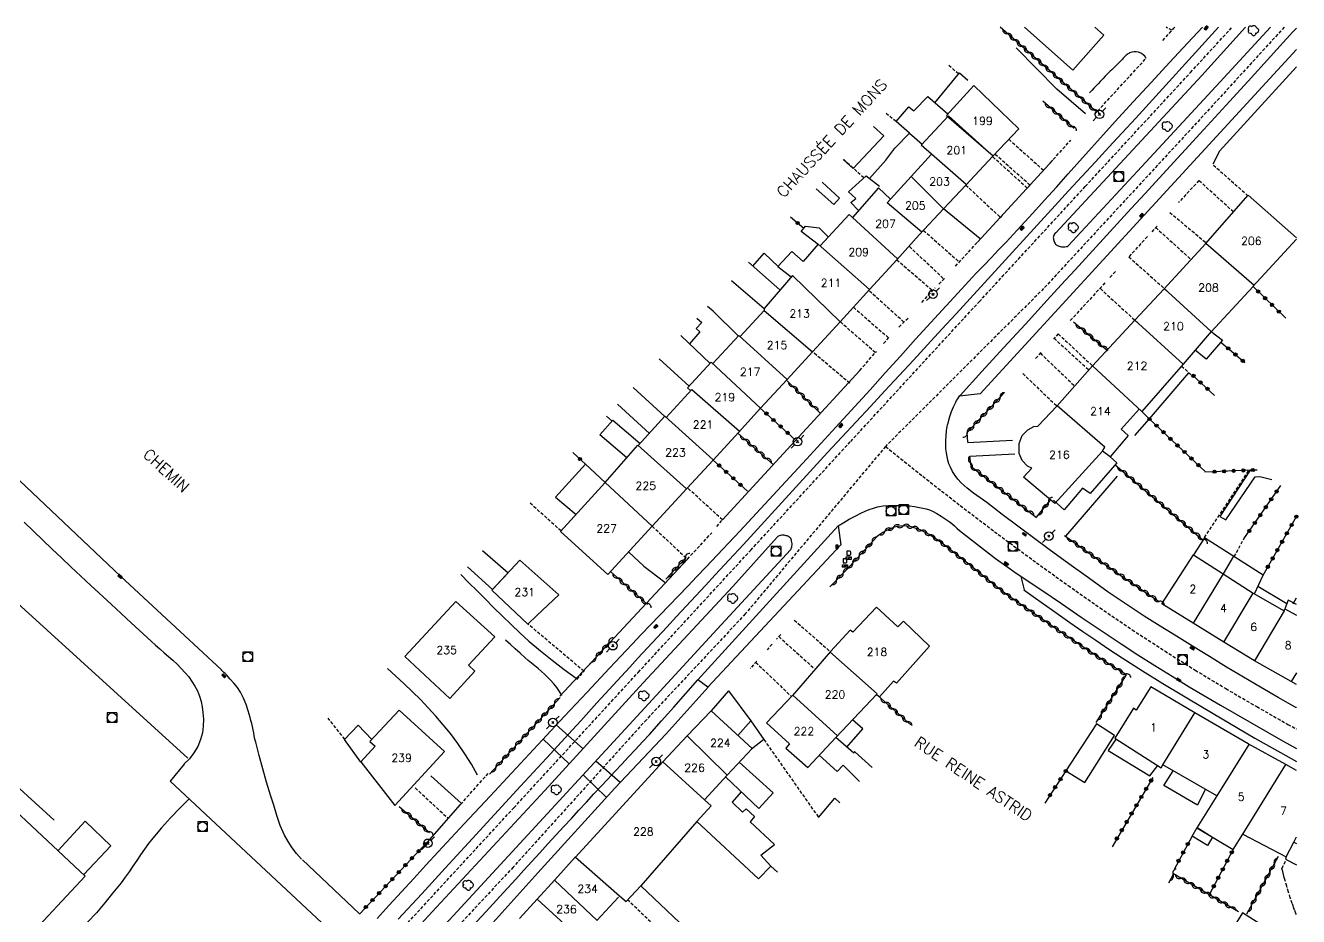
# Model space of a CAD drawing. Header units: millimetres. Extents: x 137000 to 138000, y 152000 to 153001.
# Drawn here: x 137801.5 to 138000.3, y 152861.1 to 153000.3 of the extents above; entities that cross this region are included whole.
import ezdxf
from ezdxf.enums import TextEntityAlignment as Align

# ---------------------------------------------------------------- set-up
doc = ezdxf.new("R2010")
doc.units = ezdxf.units.MM
doc.linetypes.add('DASHED', pattern=[0.75, 0.5, -0.25])
doc.layers.get('0').update_dxf_attribs({"linetype": 'CONTINUOUS'})
for name, color, linetype in [('W0001', 6, 'DASHED'), ('W0006', 2, 'CONTINUOUS'), ('W0008', 7, 'CONTINUOUS'), ('W0014', 7, 'CONTINUOUS'), ('W0015', 2, 'CONTINUOUS'), ('W0017', 7, 'CONTINUOUS'), ('W0020', 2, 'CONTINUOUS'), ('W0021', 2, 'CONTINUOUS'), ('W0101', 7, 'CONTINUOUS'), ('W0104', 1, 'CONTINUOUS'), ('W0112', 1, 'DASHED'), ('W0300', 7, 'CONTINUOUS'), ('W0310', 3, 'CONTINUOUS'), ('W0323', 7, 'CONTINUOUS'), ('W0333', 7, 'CONTINUOUS'), ('W0401', 7, 'CONTINUOUS'), ('W0420', 7, 'CONTINUOUS'), ('W0438', 7, 'CONTINUOUS'), ('W0473', 7, 'CONTINUOUS'), ('W0989', 7, 'CONTINUOUS'), ('W0991', 7, 'CONTINUOUS'), ('W1102', 7, 'CONTINUOUS')]:
    doc.layers.add(name, color=color, linetype=linetype)
doc.styles.get("Standard").update_dxf_attribs({"font": 'romans.shx', "width": 0.85})

# ---------------------------------------------------------------- blocks, each defined once
blk = doc.blocks.new('T401')
for p, q in [((-0.3, 0.3), (0, 0.3)), ((-0.3, -0.25), (-0.3, 0.3)), ((-0.3, 0.15), (0, 0.15)), ((-0.3, 0), (0, 0)), ((0, 0.3), (0, -0.25)), ((-0.3, -0.15), (0, -0.15)), ((-0.3, -0.25), (-0.3, -0.3)), ((-0.3, -0.3), (0, -0.3)), ((0, -0.3), (0, -0.25))]:
    blk.add_line(p, q)
blk = doc.blocks.new('T420')
for p, q in [((0.75, 0.75), (-0.75, 0.75)), ((-0.75, 0.75), (-0.75, -0.75)), ((0.75, 0.75), (0.75, -0.75)), ((0.75, -0.75), (-0.75, -0.75))]:
    blk.add_line(p, q)
blk.add_ellipse((0, 0), major_axis=(-0.53, 0.53), ratio=1, start_param=3.926991, end_param=10.210176)
blk = doc.blocks.new('T473')
for p, q in [((-0.166667, 0.166667), (0.166667, -0.166667)), ((-0.166667, -0.166667), (0.166667, 0.166667)), ((0.500001, 0.500001), (1.000002, 1.000002)), ((-1.000002, -1.000002), (-0.500001, -0.500001))]:
    blk.add_line(p, q)
blk.add_ellipse((0, 0), major_axis=(0.471405, 0.471405), ratio=1, start_param=5.4977871438, end_param=11.780972451)
blk = doc.blocks.new('T300')
for p, q in [((-0.8, 0.51), (-0.86, 0.34)), ((-0.86, 0.34), (-0.86, 0.17)), ((-0.86, 0.17), (-0.74, 0.06)), ((-0.69, 0.63), (-0.8, 0.51)), ((-0.8, -0.06), (-0.74, 0.06)), ((-0.74, 0.06), (-0.69, 0.11)), ((-0.57, 0.69), (-0.69, 0.63)), ((-0.46, 0.69), (-0.57, 0.69)), ((-0.29, 0.63), (-0.46, 0.69)), ((-0.29, 0.63), (-0.17, 0.74)), ((-0.23, 0.57), (-0.29, 0.63)), ((-0.17, 0.74), (-0.06, 0.8)), ((-0.06, 0.8), (0.06, 0.8)), ((0.06, 0.8), (0.23, 0.74)), ((0.23, 0.74), (0.34, 0.63)), ((0.34, 0.63), (0.4, 0.51)), ((0.46, 0.46), (0.34, 0.46)), ((0.4, 0.51), (0.4, 0.46)), ((0.57, 0.4), (0.46, 0.46)), ((0.57, 0.4), (0.69, 0.29)), ((0.69, 0.29), (0.74, 0.17)), ((0.74, 0.06), (0.69, -0.17)), ((0.74, 0.17), (0.74, 0.06)), ((-0.8, -0.17), (-0.8, -0.06)), ((-0.8, -0.23), (-0.8, -0.17)), ((-0.74, -0.34), (-0.8, -0.23)), ((-0.69, -0.4), (-0.74, -0.34)), ((-0.51, -0.46), (-0.69, -0.4)), ((-0.4, -0.46), (-0.51, -0.46)), ((-0.4, -0.46), (-0.34, -0.46)), ((-0.34, -0.46), (-0.34, -0.4)), ((-0.34, -0.51), (-0.34, -0.46)), ((-0.29, -0.63), (-0.34, -0.51)), ((-0.17, -0.74), (-0.29, -0.63)), ((-0.06, -0.8), (-0.17, -0.74)), ((0.06, -0.8), (-0.06, -0.8)), ((0.17, -0.74), (0.06, -0.8)), ((0.23, -0.69), (0.17, -0.74)), ((0.29, -0.46), (0.23, -0.46)), ((0.29, -0.63), (0.23, -0.69)), ((0.46, -0.4), (0.29, -0.46)), ((0.34, -0.51), (0.29, -0.63)), ((0.34, -0.51), (0.34, -0.46)), ((0.57, -0.34), (0.46, -0.4)), ((0.63, -0.29), (0.57, -0.34)), ((0.69, -0.17), (0.63, -0.29))]:
    blk.add_line(p, q)
blk = doc.blocks.new('T438')
for p, q in [((-0.4, 0.2), (0.4, 0.2)), ((-0.4, -0.2), (-0.4, 0.2)), ((0.15, 1.1), (-0.3, 1.1)), ((-0.3, 1.1), (-0.3, 0.5)), ((-0.3, 0.5), (0.15, 0.5)), ((0.3, 0.65), (0.3, 0.95)), ((0.4, 0.2), (0.4, -0.2))]:
    blk.add_line(p, q)
at = {"flags": 128}
for points in [[(-0.4, -0.2), (0.4, 0.2)], [(0.4, -0.2), (-0.4, -0.2)]]:
    blk.add_lwpolyline(points, dxfattribs=at)
for centre, major_axis, start_param, end_param in [((0.15, 0.95), (0.106, -0.106), 0.785398, 2.356194), ((0.15, 0.65), (0.106, 0.106), 3.926991, 5.497787)]:
    blk.add_ellipse(centre, major_axis=major_axis, ratio=1, start_param=start_param, end_param=end_param)
blk = doc.blocks.new('t323o')
at = {"color": 0, "linetype": 'Continuous'}
for radius in [0.25, 0.15]:
    blk.add_circle((0, 0), radius, dxfattribs=at)
blk = doc.blocks.new('t310o')
at = {"color": 0, "linetype": 'Continuous'}
for centre, start, end in [((-0.5, 0.38), 216.8699, 323.1304), ((0.5, -0.37), 36.8699, 143.1303)]:
    blk.add_arc(centre, 0.625, start, end, dxfattribs=at)

msp = doc.modelspace()

# ---------------------------------------------------------------- linework, layer by layer
at = {"layer": 'W0001'}
for points in [[(137998.08, 153000), (137983.89, 152984.49), (137960.51, 152959.18), (137935.83, 152934.53), (137913.92, 152908.35), (137898.47, 152891.83), (137877.68, 152868.81), (137857.67, 152847.35), (137839.24, 152826.88), (137814.12, 152799.77), (137790.76, 152772.54), (137772.7, 152748.44), (137770.47, 152745.61), (137765.89, 152739.03), (137761.4, 152732.39), (137757.01, 152725.68)], [(137809.71, 152804.03), (137817.11, 152811.97), (137839.58, 152836.68), (137858.67, 152857.35), (137877.78, 152878.08), (137897.21, 152899.23), (137914.77, 152918.31), (137930.38, 152935.31), (137950.45, 152957.12), (137967.02, 152975.13), (137983.45, 152992.93), (137989.94, 153000)], [(137935.83, 152934.53), (137941.63, 152929.87), (137947.49, 152925.28), (137953.42, 152920.78), (137959.4, 152916.36), (137964.34, 152912.8), (137969.32, 152909.31), (137974.35, 152905.89), (137979.44, 152902.57), (137984.18, 152899.59), (137988.96, 152896.69), (137993.79, 152893.87), (137998.65, 152891.11), (138000, 152890.37)]]:
    msp.add_lwpolyline(points, dxfattribs=at)
at = {"layer": 'W0006'}
for points in [[(137856.43, 152860.79), (137858.33, 152862.87), (137860.24, 152864.95), (137862.14, 152867.03), (137864.05, 152869.11), (137865.96, 152871.19), (137870.01, 152875.56), (137874.07, 152879.91), (137878.14, 152884.26), (137882.21, 152888.62), (137885.71, 152892.37), (137889.21, 152896.13), (137892.71, 152899.89), (137896.24, 152903.63), (137897.68, 152905.15), (137899.12, 152906.66), (137900.58, 152908.17), (137902.03, 152909.67), (137903.48, 152911.18), (137904.93, 152912.69), (137906.38, 152914.2), (137907.82, 152915.72), (137913.05, 152921.3), (137918.27, 152926.91), (137923.47, 152932.52), (137928.65, 152938.16), (137931.03, 152940.77), (137933.41, 152943.38), (137935.78, 152946.01), (137938.15, 152948.64), (137940.52, 152951.26), (137942.89, 152953.88), (137945.28, 152956.49), (137947.67, 152959.09), (137948.83, 152960.33), (137949.99, 152961.56), (137951.15, 152962.78), (137952.32, 152964), (137953.49, 152965.22), (137954.66, 152966.45), (137955.81, 152967.68), (137956.97, 152968.92), (137958.83, 152970.94), (137960.67, 152972.98), (137962.51, 152975.03), (137964.34, 152977.08), (137966.17, 152979.13), (137968.01, 152981.18), (137969.85, 152983.23), (137971.7, 152985.26), (137974.52, 152988.34), (137977.35, 152991.42), (137980.19, 152994.48), (137983.04, 152997.54), (137985.33, 153000)], [(138000, 152996.53), (137976.19, 152970.64), (137950.58, 152942.72), (137947.39, 152942.38)], [(137956.98, 152914.18), (137957.45, 152912.13)], [(137957.44, 152912.13), (137959.22, 152910.84), (137961.01, 152909.56), (137962.81, 152908.3), (137964.61, 152907.04), (137966.64, 152905.63), (137968.67, 152904.24), (137970.71, 152902.86), (137972.77, 152901.51), (137975.95, 152899.49), (137979.15, 152897.51), (137982.37, 152895.56), (137985.6, 152893.63), (137989.55, 152891.29), (137993.51, 152888.97), (137997.5, 152886.69), (138000, 152885.32)], [(137908.11, 152896.9), (137901.55, 152889.65), (137893.55, 152881.12), (137881.52, 152867.89), (137871.22, 152856.48), (137859.23, 152843.42), (137850.97, 152834.48), (137842.02, 152824.4), (137833.67, 152815.65), (137823.03, 152804.02), (137815.35, 152795.63), (137805.09, 152784.31), (137799.95, 152778.21)]]:
    msp.add_lwpolyline(points, dxfattribs=at)
at = {"layer": 'W0008'}
for points in [[(137987.82, 153000), (137983.72, 152995.48), (137979.09, 152990.39), (137977, 152988.1), (137974.9, 152985.82), (137972.8, 152983.53), (137970.7, 152981.26), (137968.59, 152978.98), (137966.49, 152976.7), (137964.39, 152974.42), (137962.3, 152972.14), (137960.08, 152969.72), (137957.88, 152967.31), (137955.67, 152964.89), (137953.47, 152962.47), (137951.26, 152960.06), (137949.05, 152957.64), (137946.84, 152955.23), (137944.63, 152952.82), (137942.4, 152950.4), (137940.17, 152947.99), (137937.93, 152945.59), (137935.7, 152943.18), (137933.46, 152940.77), (137931.23, 152938.37), (137928.99, 152935.96), (137926.77, 152933.55), (137924.57, 152931.16), (137922.38, 152928.77), (137920.19, 152926.38), (137918, 152923.99), (137915.81, 152921.6), (137913.62, 152919.21), (137911.42, 152916.82), (137909.23, 152914.44), (137907.72, 152912.81), (137906.21, 152911.18), (137904.7, 152909.55), (137903.19, 152907.93), (137901.67, 152906.3), (137900.16, 152904.67), (137898.65, 152903.05), (137897.15, 152901.42), (137895.87, 152900.03), (137894.59, 152898.63), (137893.31, 152897.24), (137892.04, 152895.85), (137890.76, 152894.45), (137889.49, 152893.06), (137888.22, 152891.67), (137886.94, 152890.27), (137882.89, 152885.85), (137878.83, 152881.43), (137874.78, 152877.01), (137870.72, 152872.6), (137867.06, 152868.62), (137863.4, 152864.65), (137859.74, 152860.68)], [(137947.46, 152942.47), (137950.86, 152946.2), (137954.26, 152949.92), (137957.67, 152953.64), (137961.07, 152957.36), (137963.26, 152959.75), (137965.44, 152962.13), (137967.63, 152964.52), (137969.82, 152966.9), (137972, 152969.28), (137974.19, 152971.67), (137976.38, 152974.05), (137978.56, 152976.44), (137982.04, 152980.23), (137985.51, 152984.01), (137988.98, 152987.8), (137992.45, 152991.6), (137995.95, 152995.43), (137999.45, 152999.26), (138000, 152999.87)], [(138000, 152893.72), (137999.92, 152893.76), (137997.15, 152895.31), (137994.39, 152896.89), (137991.71, 152898.46), (137989.05, 152900.06), (137986.41, 152901.68), (137983.77, 152903.3), (137981.24, 152904.86), (137978.72, 152906.43), (137976.21, 152908.02), (137973.73, 152909.65), (137970.61, 152911.78), (137967.52, 152913.97), (137964.45, 152916.19), (137961.39, 152918.42), (137958.93, 152920.23), (137956.49, 152922.05), (137954.06, 152923.89), (137951.64, 152925.74), (137950.62, 152926.48), (137949.58, 152927.21), (137948.56, 152927.99), (137947.63, 152928.85), (137947.14, 152929.4), (137946.69, 152929.99), (137946.3, 152930.61), (137945.95, 152931.26), (137945.73, 152931.8), (137945.56, 152932.36), (137945.43, 152932.94), (137945.33, 152933.51), (137945.26, 152934.17), (137945.23, 152934.83), (137945.24, 152935.49), (137945.27, 152936.14), (137945.3, 152936.43), (137945.33, 152936.72), (137945.37, 152937.01), (137945.41, 152937.3), (137945.46, 152937.58), (137945.52, 152937.87), (137945.58, 152938.15), (137945.65, 152938.43), (137945.88, 152939.21), (137946.14, 152939.97), (137946.44, 152940.72), (137946.79, 152941.45), (137946.93, 152941.72), (137947.09, 152941.98), (137947.27, 152942.23), (137947.45, 152942.47)], [(137871.28, 152859.52), (137873.44, 152861.86), (137875.59, 152864.21), (137876.85, 152865.57), (137878.1, 152866.94), (137879.35, 152868.31), (137880.6, 152869.68), (137881.85, 152871.05), (137883.1, 152872.42), (137884.35, 152873.78), (137885.6, 152875.15), (137886.77, 152876.42), (137887.94, 152877.7), (137889.11, 152878.97), (137890.28, 152880.24), (137891.36, 152881.4), (137892.45, 152882.56), (137893.54, 152883.72), (137894.62, 152884.88), (137895.71, 152886.04), (137896.8, 152887.2), (137897.87, 152888.37), (137898.95, 152889.54), (137900.86, 152891.66), (137902.76, 152893.79), (137904.65, 152895.92), (137906.52, 152898.07)]]:
    msp.add_lwpolyline(points, dxfattribs=at)
at = {"layer": 'W0014'}
for points in [[(138000, 152993.84), (137987.99, 152980.62), (137986.95, 152978.59)], [(137950.21, 152966.44), (137961.97, 152979.25)], [(137910.37, 152923.07), (137931.8, 152946.39)], [(137928.44, 152922.1), (137929.3, 152922.65), (137930.17, 152923.17), (137931.07, 152923.65), (137931.99, 152924.1), (137932.62, 152924.39), (137933.26, 152924.66), (137933.92, 152924.89), (137934.59, 152925.07), (137935.44, 152925.22), (137936.3, 152925.29), (137937.16, 152925.31), (137938.02, 152925.3), (137938.8, 152925.28), (137939.58, 152925.22), (137940.36, 152925.12), (137941.13, 152924.99), (137941.65, 152924.88), (137942.17, 152924.75), (137942.68, 152924.59), (137943.18, 152924.39), (137943.86, 152924.05), (137944.51, 152923.65), (137945.13, 152923.22), (137945.74, 152922.78), (137946.17, 152922.46), (137946.58, 152922.12), (137946.98, 152921.77), (137947.37, 152921.41)], [(137947.37, 152921.41), (137949.23, 152919.93), (137951.11, 152918.47), (137953.01, 152917.04), (137954.93, 152915.64), (137956.24, 152914.72), (137957.56, 152913.83), (137958.89, 152912.95), (137960.22, 152912.06), (137963.31, 152909.96), (137966.4, 152907.85), (137969.49, 152905.76), (137972.61, 152903.69), (137975.25, 152901.98), (137977.9, 152900.28), (137980.57, 152898.61), (137983.26, 152896.96), (137988.12, 152894.09), (137993.01, 152891.27), (137997.93, 152888.49), (138000, 152887.31)], [(137904.9, 152916.92), (137884.98, 152895.51)], [(137864.32, 152872.69), (137869.46, 152878.6)]]:
    msp.add_lwpolyline(points, dxfattribs=at)
at = {"layer": 'W0015'}
for points in [[(137992.06, 153000), (137985.22, 152992.44), (137971.12, 152977.26), (137962.4, 152967.89)], [(137964.36, 152965.84), (137975.19, 152977.54), (137988.1, 152991.47), (137995.93, 153000)], [(137962.4, 152967.89), (137962.27, 152967.78), (137962.17, 152967.64), (137962.09, 152967.49), (137962.04, 152967.33), (137962.02, 152967.17), (137962.04, 152967), (137962.07, 152966.85), (137962.11, 152966.69), (137962.16, 152966.54), (137962.22, 152966.39), (137962.29, 152966.24), (137962.39, 152966.11), (137962.51, 152966), (137962.65, 152965.91), (137962.79, 152965.84), (137962.94, 152965.79), (137963.11, 152965.73), (137963.29, 152965.7), (137963.47, 152965.68), (137963.65, 152965.68), (137963.84, 152965.7), (137964.02, 152965.73), (137964.2, 152965.77), (137964.37, 152965.84)], [(137918.92, 152920.35), (137919.07, 152920.48), (137919.25, 152920.59), (137919.43, 152920.67), (137919.63, 152920.72), (137919.79, 152920.73), (137919.96, 152920.71), (137920.12, 152920.68), (137920.28, 152920.63), (137920.43, 152920.59), (137920.58, 152920.54), (137920.73, 152920.46), (137920.85, 152920.36), (137920.95, 152920.23), (137921.02, 152920.09), (137921.07, 152919.93), (137921.11, 152919.78), (137921.15, 152919.57), (137921.18, 152919.35), (137921.18, 152919.14), (137921.16, 152918.92), (137921.13, 152918.77), (137921.09, 152918.63), (137921.03, 152918.5), (137920.96, 152918.37)], [(137820.67, 152813.78), (137836.05, 152830.39), (137850.13, 152845.59), (137865, 152861.83), (137882.62, 152880.77), (137898, 152897.59), (137911.98, 152912.66), (137918.92, 152920.35)], [(137920.96, 152918.37), (137909.51, 152905.96), (137897.62, 152893), (137882.42, 152876.49), (137868.29, 152861.21), (137854.5, 152846.27), (137838.56, 152828.83), (137822.75, 152811.68)]]:
    msp.add_lwpolyline(points, dxfattribs=at)
at = {"layer": 'W0017'}
for points in [[(137967.03, 152986.45), (137962.55, 152990.33), (137956.2, 152996.77)], [(137976.52, 152995.14), (137976.31, 152995.46), (137976.03, 152995.73), (137975.71, 152995.95), (137975.35, 152996.1), (137974.99, 152996.16), (137974.63, 152996.15), (137974.28, 152996.08), (137973.94, 152995.98), (137973.8, 152995.92), (137973.66, 152995.83), (137973.54, 152995.74), (137973.42, 152995.64), (137973.26, 152995.49), (137973.11, 152995.34), (137972.96, 152995.19), (137972.81, 152995.03), (137972.67, 152994.87), (137972.53, 152994.7), (137972.38, 152994.55), (137972.23, 152994.39), (137972.02, 152994.18), (137971.8, 152993.98), (137971.58, 152993.77), (137971.37, 152993.57), (137971.15, 152993.36), (137970.93, 152993.16), (137970.72, 152992.95), (137970.5, 152992.74), (137970.12, 152992.35), (137969.75, 152991.96), (137969.38, 152991.56), (137969.01, 152991.16), (137968.68, 152990.81), (137968.35, 152990.46), (137968.03, 152990.11), (137967.7, 152989.76)], [(137950.62, 152966.94), (137944.87, 152971.61)], [(137832.12, 152899.61), (137816.33, 152914.23), (137796.62, 152932.92), (137784.78, 152943.86)], [(137948.64, 152935.15), (137955.63, 152935.48)], [(137956.03, 152933.33), (137949, 152932.94)], [(137964, 152920.5), (137972.07, 152929.9)], [(137801.29, 152922.68), (137802.75, 152921.29), (137804.21, 152919.89), (137805.67, 152918.49), (137807.14, 152917.1), (137808.61, 152915.71), (137811.73, 152912.79), (137814.87, 152909.89), (137818.01, 152906.99), (137821.15, 152904.08), (137821.82, 152903.48), (137822.5, 152902.88), (137823.19, 152902.3), (137823.87, 152901.71), (137824.55, 152901.11), (137825.21, 152900.49), (137825.85, 152899.85), (137826.46, 152899.18), (137827, 152898.51), (137827.51, 152897.82), (137827.97, 152897.09), (137828.37, 152896.33), (137828.69, 152895.51), (137828.94, 152894.68), (137829.12, 152893.82), (137829.23, 152892.96), (137829.29, 152891.9), (137829.27, 152890.84), (137829.14, 152889.77), (137828.86, 152888.73), (137828.41, 152887.67), (137827.83, 152886.66), (137827.12, 152885.74), (137826.3, 152884.92)], [(137895.69, 152918.03), (137898.1, 152915.84), (137901.36, 152913.3)], [(137869.49, 152914.53), (137870.76, 152913.23), (137872.04, 152911.94), (137873.33, 152910.66), (137874.62, 152909.38), (137875.98, 152908.04), (137877.34, 152906.7), (137878.72, 152905.38), (137880.14, 152904.1), (137881.93, 152902.58), (137883.75, 152901.11), (137885.62, 152899.68), (137887.52, 152898.3)], [(137885.29, 152895.61), (137884.89, 152896.24), (137884.47, 152896.84), (137884.01, 152897.43), (137883.52, 152897.99), (137883.06, 152898.47), (137882.58, 152898.93), (137882.08, 152899.38), (137881.58, 152899.81), (137881.06, 152900.23), (137880.55, 152900.66), (137880.04, 152901.09), (137879.54, 152901.52), (137878.77, 152902.21), (137878, 152902.9), (137877.24, 152903.59), (137876.47, 152904.27)], [(137844.61, 152870.07), (137843.83, 152870.92), (137843.14, 152871.83), (137842.51, 152872.8), (137841.96, 152873.8), (137841.28, 152875.31), (137840.74, 152876.88), (137840.28, 152878.46), (137839.8, 152880.03), (137839.17, 152882.09), (137838.58, 152884.15), (137838.01, 152886.23), (137837.47, 152888.32), (137837.35, 152888.8), (137837.25, 152889.29), (137837.15, 152889.77), (137837.05, 152890.26), (137836.96, 152890.75), (137836.85, 152891.24), (137836.73, 152891.72), (137836.6, 152892.2), (137836.29, 152893.21), (137835.96, 152894.21), (137835.58, 152895.19), (137835.1, 152896.14), (137834.61, 152896.87), (137834.06, 152897.54), (137833.47, 152898.19), (137832.88, 152898.82), (137832.69, 152899.03), (137832.49, 152899.23), (137832.29, 152899.43), (137832.08, 152899.62)], [(137826.31, 152884.9), (137824.11, 152882.25), (137850.16, 152857.92)], [(137869.63, 152878.76), (137864.82, 152883.08)], [(137844.77, 152869.92), (137853.63, 152861.58)]]:
    msp.add_lwpolyline(points, dxfattribs=at)
at = {"layer": 'W0020'}
for points in [[(137888.58, 152887.29), (137884.42, 152890.99)], [(137882.37, 152888.8), (137886.42, 152884.92)], [(137894.39, 152882.02), (137890.59, 152885.36)], [(137888.61, 152883.2), (137892.23, 152879.67)]]:
    msp.add_lwpolyline(points, dxfattribs=at)
at = {"layer": 'W0021'}
msp.add_lwpolyline([(137906.52, 152898.07), (137928.44, 152922.1), (137928.83, 152919.17), (137908.09, 152896.9), (137906.51, 152898.05)], dxfattribs=at)
at = {"layer": 'W0101'}
for points in [[(137957.53, 153000), (137965.05, 152993.28), (137969.94, 152998.74), (137968.53, 153000)], [(137952.58, 152979.86), (137956.65, 152984.13), (137949.59, 152990.89), (137945.32, 152986.23)], [(137943, 152980.17), (137941.39, 152981.58), (137945.68, 152986.17)], [(137939.85, 152976.71), (137943, 152980.17)], [(137948.37, 152975.35), (137952.58, 152979.86)], [(137936.08, 152972.57), (137939.85, 152976.71)], [(137936.58, 152973.13), (137934.73, 152974.91), (137930.64, 152970.26)], [(137944.87, 152971.61), (137948.37, 152975.35)], [(137985.78, 152966.17), (137992.46, 152973.75), (138000, 152967.1)], [(137925.63, 152965.85), (137930.13, 152970.73), (137930.64, 152970.26)], [(137941.1, 152967.58), (137944.87, 152971.61)], [(137937.57, 152963.69), (137941.1, 152967.58)], [(137979.28, 152959.1), (137985.83, 152966.2), (137985.78, 152966.17)], [(138000, 152966.92), (137993.21, 152959.5)], [(137925.33, 152966.12), (137922.94, 152963.39), (137921.17, 152964.98), (137919.02, 152962.61), (137921.09, 152961.02)], [(137933.37, 152959.07), (137937.57, 152963.69)], [(137921.28, 152961.23), (137916.88, 152956.08), (137916.87, 152955.73)], [(137928.72, 152954), (137933.37, 152959.07)], [(137974.77, 152954.24), (137979.28, 152959.1)], [(137993.21, 152959.5), (137993.22, 152959.51), (137986.68, 152952.44)], [(137913.13, 152951.67), (137916.87, 152955.73)], [(137968.15, 152947.11), (137974.77, 152954.24)], [(137924.41, 152949.3), (137928.72, 152954)], [(137986.68, 152952.44), (137986.7, 152952.45), (137982.31, 152947.39)], [(137912.94, 152951.84), (137908.86, 152947.45)], [(137920.44, 152944.97), (137924.41, 152949.3)], [(137905.39, 152943.25), (137904.92, 152943.66), (137908.62, 152947.68)], [(137962.65, 152940.87), (137968.15, 152947.11)], [(137982.31, 152947.39), (137975.86, 152939.96)], [(137916.32, 152940.48), (137920.44, 152944.97)], [(137901.58, 152939.05), (137905.56, 152943.43)], [(137912.87, 152936.71), (137916.32, 152940.48)], [(137962.24, 152925.59), (137957.38, 152929.72), (137958.69, 152931.13), (137958.01, 152931.43), (137957.16, 152932.33), (137956.71, 152933.42), (137956.67, 152934.98), (137957.14, 152936.24), (137958.03, 152937.13), (137958.99, 152937.61), (137959.61, 152937.69), (137962.65, 152940.87)], [(137975.44, 152940.35), (137972.64, 152937.22), (137973.69, 152936.22), (137970.9, 152932.91), (137969.69, 152933.8)], [(137897.21, 152934.65), (137901.38, 152939.23)], [(137908.89, 152932.4), (137912.87, 152936.71)], [(137892.03, 152928.88), (137897.12, 152934.74)], [(137904.77, 152927.94), (137908.89, 152932.4)], [(137969.69, 152933.8), (137962.24, 152925.59)], [(137892.45, 152914.54), (137885.05, 152921.23), (137892.03, 152928.88)], [(137899.36, 152922.05), (137904.77, 152927.94)], [(137892.45, 152914.54), (137899.36, 152922.05)], [(137978.97, 152909.91), (137983.91, 152917.6), (137988.56, 152914.62)], [(137988.56, 152914.62), (137993.23, 152911.61)], [(137993.23, 152911.61), (137998.06, 152908.85)], [(137934.43, 152909.42), (137930.72, 152905.53), (137930.3, 152905.84), (137927.22, 152902.51)], [(137934.43, 152909.42), (137937.72, 152906.36), (137938.62, 152907.22), (137942.67, 152903.34), (137937.52, 152897.52), (137937.05, 152897.83), (137934.88, 152895.41), (137934.38, 152895.73)], [(137983.88, 152906.9), (137978.96, 152909.92)], [(137998.06, 152908.85), (137998.2, 152909.16), (138000, 152908.14)], [(137988.67, 152903.95), (137983.88, 152906.9)], [(137927.22, 152902.51), (137921.32, 152895.61)], [(137993.42, 152901.03), (137988.67, 152903.95)], [(137999.19, 152897.78), (137993.42, 152901.03)], [(137977.26, 152896.97), (137974.99, 152893.3), (137974.53, 152893.66), (137971.62, 152888.94), (137978.89, 152884.32), (137979.11, 152884.78)], [(137984.12, 152892.93), (137977.26, 152896.97)], [(138000, 152897.33), (137999.19, 152897.78)], [(137921.32, 152895.61), (137917.22, 152891.33), (137920.82, 152888.08), (137920.24, 152887.39), (137923.67, 152884.39), (137928.05, 152889.03)], [(137928.05, 152889.03), (137934.53, 152895.89)], [(137908.61, 152893.24), (137904.87, 152889.3)], [(137911.1, 152883.15), (137914.98, 152887.33), (137908.61, 152893.24)], [(137992.43, 152888.04), (137984.12, 152892.93)], [(137904.87, 152889.3), (137901.04, 152885.26)], [(137998.33, 152884.83), (137992.43, 152888.04)], [(137901.04, 152885.26), (137887.39, 152870.38), (137887.37, 152870.37)], [(137987.54, 152879.92), (137979.11, 152884.78)], [(138000, 152883.92), (137998.33, 152884.83)], [(137907.55, 152879.33), (137911.1, 152883.15)], [(137906.34, 152875.93), (137908.61, 152878.37), (137907.55, 152879.33)], [(137987.54, 152879.92), (137984.46, 152874.96), (137990.13, 152871.56), (137991.61, 152873.95)], [(137906.34, 152875.95), (137897.61, 152865.88)], [(137991.61, 152873.95), (137998.39, 152870.39), (137999.58, 152872.73)], [(137999.58, 152872.73), (138000, 152872.51)], [(137887.37, 152870.37), (137884.18, 152866.84)], [(137884.18, 152866.84), (137881.4, 152863.78)], [(137894.3, 152864.33), (137895.31, 152863.44), (137897.61, 152865.88)], [(137881.4, 152863.78), (137878.68, 152860.79)], [(137890.76, 152860.47), (137894.12, 152864.13)], [(137991.56, 152861.66), (137987.37, 152854.9), (137994.57, 152850.3), (137995.25, 152851.48), (137996.17, 152850.99), (137996.99, 152852.35), (137997.46, 152852.02), (138000, 152856.19)], [(138000, 152856.3), (137991.56, 152861.66)]]:
    msp.add_lwpolyline(points, dxfattribs=at)
for points in [[(137874.33, 152912.06), (137879.96, 152906.78), (137881.39, 152908.09), (137884.78, 152911.36), (137878.74, 152916.77)], [(137801.43, 152857.3), (137749.29, 152906), (137758.78, 152916.19), (137810.84, 152867.41)], [(137867.77, 152895.14), (137860.74, 152901.72), (137868.73, 152910.29), (137874.8, 152904.8), (137870.7, 152900.33), (137871.68, 152899.42)], [(137859.2, 152878.43), (137866.96, 152886.87), (137859.88, 152893.32), (137855.29, 152888.42), (137856.13, 152887.68), (137853.86, 152885.23)]]:
    msp.add_lwpolyline(points, close=True, dxfattribs=at)
at = {"layer": 'W0104'}
for points in [[(137943.53, 152988.2), (137947.36, 152992.9), (137948.7, 152991.74)], [(137939.58, 152983.44), (137937.47, 152985.29), (137939.46, 152987.56), (137940.26, 152986.92), (137942.44, 152989.16), (137945.55, 152986.48)], [(137930.79, 152977.93), (137935.58, 152983.02), (137933.96, 152984.5)], [(137933.33, 152976.35), (137935.87, 152979.23), (137937.3, 152981.1), (137939.58, 152983.44), (137941.55, 152981.75)], [(137929.22, 152979.36), (137930.79, 152977.93)], [(137931.6, 152971.35), (137930.41, 152972.61), (137931.17, 152973.23), (137930.06, 152974.29), (137932.79, 152976.77), (137934.87, 152975.16)], [(137925, 152974.78), (137927.74, 152972.29), (137928.66, 152973.31)], [(137928.66, 152973.31), (137925.93, 152975.79)], [(137925.29, 152966.08), (137922.65, 152968.07), (137923.34, 152968.95), (137925.44, 152968.65), (137926.9, 152967.23)], [(137915.08, 152962.7), (137916.86, 152964.71), (137919.1, 152962.55)], [(137914.41, 152963.29), (137919.33, 152958.96)], [(137911.77, 152960.43), (137916.88, 152956.08)], [(137912.86, 152951.76), (137908.89, 152955.63), (137908.03, 152956.37)], [(137906.37, 152954.57), (137907.16, 152953.88), (137906.27, 152952.93), (137906.8, 152952.44), (137905.21, 152950.55)], [(137986.7, 152952.45), (137988.45, 152951.12), (137985.9, 152948.15), (137984.2, 152949.58)], [(137903.86, 152951.85), (137908.42, 152947.46)], [(137900.49, 152948.2), (137905.17, 152943.93)], [(137983.14, 152946.03), (137977.02, 152938.82), (137975.62, 152940.18)], [(137896.39, 152943.74), (137901.35, 152939.19)], [(137898.95, 152936.56), (137893.98, 152941.12)], [(137895.4, 152932.76), (137891.19, 152936.34), (137893.24, 152938.6), (137897.51, 152934.97)], [(137977.02, 152938.82), (137974.68, 152936.22)], [(137970.9, 152932.91), (137971.93, 152931.98), (137967.76, 152927.17), (137966.6, 152928.01), (137963.7, 152924.61), (137962.08, 152926.13)], [(137892.05, 152928.89), (137888.98, 152931.77), (137884.31, 152926.62), (137887.49, 152923.91)], [(137993.86, 152930.79), (137992.78, 152930.8), (137988.02, 152923.57), (137988.98, 152923.04), (137993.53, 152929.79), (137994.26, 152929.82), (137996.16, 152929.33)], [(137993.42, 152911.5), (137994.8, 152914.42), (137985.65, 152920.26), (137983.91, 152917.6)], [(137872.89, 152918.25), (137876.89, 152914.8), (137874.45, 152912.18)], [(137990.19, 152917.36), (137988.56, 152914.62)], [(137874.45, 152912.18), (137870.55, 152915.71)], [(137993.98, 152912.68), (137998.51, 152910)], [(138000, 152909.82), (137998.69, 152910.49), (137998.2, 152909.16)], [(137911.29, 152896.33), (137908.61, 152893.24)], [(137911.29, 152896.33), (137914.77, 152891.67), (137912.76, 152889.39)], [(137853.86, 152885.21), (137851.31, 152888.74), (137853.46, 152890.96), (137855.6, 152888.76)], [(137914.77, 152891.67), (137916.81, 152888.72), (137914.89, 152887.24)], [(137929.78, 152887.53), (137932.27, 152890.42), (137930.69, 152891.83)], [(137933.74, 152884.39), (137931.02, 152886.83), (137931, 152886.82), (137930.85, 152886.6), (137928.05, 152889.03)], [(137971.83, 152888.82), (137970.6, 152887.01), (137977.1, 152883.05), (137978.34, 152884.67)], [(137910.85, 152882.89), (137916.05, 152877.94), (137918.29, 152880.41), (137912.98, 152885.18)], [(137925.44, 152886.27), (137928.29, 152883.75), (137929.22, 152884.72), (137931.75, 152882.2)], [(137985.75, 152880.95), (137984.54, 152878.5), (137979.28, 152881.56), (137980.75, 152883.84)], [(137798.12, 152879.33), (137800.08, 152881.54), (137805.97, 152876.12)], [(137913.3, 152880.55), (137911.87, 152878.97), (137913.48, 152877.37), (137914.05, 152877.93), (137915.35, 152876.7), (137914.67, 152875.9), (137918.5, 152872.33)], [(137925.37, 152876.56), (137927.93, 152879.59), (137928.71, 152878.83)], [(137806.6, 152871.39), (137810.84, 152875.97), (137814.83, 152872.14), (137810.6, 152867.64)], [(137918.95, 152868.04), (137917.89, 152868.98), (137915.98, 152866.98), (137906.34, 152875.95), (137906.34, 152875.93)], [(137917.89, 152868.98), (137916.35, 152870.66), (137918.5, 152872.33)], [(137998.39, 152870.39), (137998.28, 152870.07), (138000, 152869.18)], [(137897.61, 152865.88), (137906.7, 152857.23), (137904.54, 152855.05), (137905.95, 152853.69)]]:
    msp.add_lwpolyline(points, dxfattribs=at)
for points in [[(137968.76, 152891.18), (137964, 152883.86), (137966.94, 152882), (137971.59, 152889.39)], [(137984.48, 152874.97), (137986.9, 152873.5), (137986.1, 152872.2), (137983.69, 152873.66)]]:
    msp.add_lwpolyline(points, close=True, dxfattribs=at)
at = {"layer": 'W0112'}
for points in [[(137980.54, 152999.52), (137979.65, 153000)], [(137980.81, 152999.82), (137980.98, 153000)], [(137979.13, 152997.92), (137980.83, 152999.83)], [(137947.23, 152992.73), (137945.53, 152994.17)], [(137968.44, 152986.36), (137976.52, 152995.14)], [(137937.46, 152985.29), (137935.87, 152986.58)], [(137955.09, 152982.49), (137960.58, 152977.59)], [(137961.52, 152978.78), (137964.74, 152982.35)], [(137958.38, 152975.34), (137952.9, 152980.19)], [(137932.43, 152976.47), (137929.24, 152979.38)], [(137957.95, 152974.88), (137952.53, 152979.8)], [(137987.02, 152978.48), (137992.41, 152973.69)], [(137948.36, 152975.35), (137953.79, 152970.27)], [(137957.69, 152974.58), (137958.55, 152975.53)], [(137957.96, 152974.88), (137958.48, 152975.45)], [(137984.77, 152976.05), (137981.58, 152972.6)], [(137990.17, 152971.14), (137984.77, 152976.05)], [(137953.8, 152970.25), (137954.27, 152970.87)], [(137980.21, 152971.07), (137985.91, 152966.32)], [(137941.75, 152968.27), (137947.26, 152963.4)], [(137978.22, 152968.94), (137977.4, 152968.04)], [(137978.02, 152968.71), (137983.54, 152963.72)], [(137946.75, 152962.67), (137950.2, 152966.43)], [(137976.72, 152967.3), (137973.72, 152964.03)], [(137944.83, 152960.77), (137939.48, 152965.79)], [(137973.82, 152964.14), (137979.69, 152958.89)], [(137937.57, 152963.69), (137943.08, 152958.96)], [(137944.15, 152959.86), (137945.1, 152960.82)], [(137971.72, 152961.85), (137970.86, 152960.91)], [(137938.7, 152953.94), (137933.2, 152958.88)], [(137941.49, 152957.02), (137943.57, 152959.27)], [(137970.09, 152960.07), (137964.64, 152954.13)], [(137969.37, 152959.17), (137975.05, 152953.98)], [(137930.82, 152956.26), (137936.29, 152951.49)], [(137937.92, 152953.17), (137939.48, 152954.72)], [(137934.23, 152949.19), (137928.72, 152954)], [(137935.53, 152950.59), (137936.43, 152951.64)], [(137962.8, 152952.13), (137962.04, 152951.3)], [(137962.14, 152951.41), (137967.58, 152946.46)], [(137962.79, 152952.11), (137968.38, 152946.89)], [(137930.24, 152944.39), (137924.28, 152949.42)], [(137931.8, 152946.39), (137934.39, 152949.37)], [(137960.1, 152949.18), (137959.26, 152948.27)], [(137960, 152949.08), (137965.37, 152943.96)], [(137982.04, 152947.08), (137983.54, 152945.72)], [(137957.25, 152945.89), (137962.6, 152940.82)], [(137985.64, 152920.27), (137992.62, 152930.84)], [(137910.37, 152923.05), (137904.88, 152928.06)], [(137885.15, 152921.32), (137880.27, 152925.7)], [(137909.48, 152921.99), (137910.37, 152923.06)], [(137899.39, 152922.06), (137904.89, 152916.93)], [(137904.88, 152916.92), (137908.7, 152921.03)], [(137990.27, 152917.31), (137991.79, 152920.09)], [(137888.73, 152899.41), (137879.96, 152906.78)], [(137921.58, 152907.39), (137927.19, 152902.48)], [(137919.45, 152905.15), (137918.8, 152904.42)], [(137919.15, 152904.81), (137924.83, 152899.72)], [(137918.11, 152903.64), (137917.32, 152902.76)], [(137915.71, 152900.97), (137914.71, 152899.85)], [(137915.55, 152900.79), (137921.15, 152895.44)], [(137887.63, 152898.13), (137888.83, 152899.51)], [(137851.36, 152888.77), (137848.78, 152892.09)], [(137916.83, 152888.72), (137925.37, 152876.56)], [(137869.46, 152878.6), (137873.75, 152883.42)], [(137862.39, 152881.17), (137867.55, 152876.4)], [(137997.73, 152868.59), (137998.42, 152870)], [(138000, 152861.39), (137999.91, 152861.57), (137999.71, 152862.09), (137999.52, 152862.61), (137999.34, 152863.12), (137999.04, 152864.02), (137998.76, 152864.91), (137998.5, 152865.82), (137998.24, 152866.72), (137998.1, 152867.19), (137997.97, 152867.65), (137997.85, 152868.12), (137997.73, 152868.59)], [(137904.52, 152855.04), (137895.55, 152863.7)]]:
    msp.add_lwpolyline(points, dxfattribs=at)
at = {"layer": 'W0300'}
msp.add_lwpolyline([(137872.12, 152883.17), (137871.17, 152884.87), (137870.15, 152886.52), (137869.05, 152888.12), (137867.87, 152889.66), (137865.59, 152892.37), (137863.19, 152894.98), (137860.67, 152897.46), (137858.03, 152899.82)], dxfattribs=at)
at = {"layer": 'W0310'}
for points in [[(137968.8, 152986.74), (137953.74, 153000)], [(137965.26, 152984.2), (137960.4, 152988.46)], [(137965.16, 152953.96), (137970.51, 152949.49)], [(137920.36, 152944.89), (137925.68, 152939.67)], [(137954.41, 152942.93), (137948.54, 152936.65), (137948.6, 152935.23)], [(137912.77, 152936.61), (137918.29, 152931.71)], [(137948.93, 152933), (137949.15, 152931.43), (137959.39, 152923.44)], [(137971.67, 152931.67), (137985.42, 152919.9)], [(137959.39, 152923.45), (137961.51, 152926.07)], [(137934.49, 152920.42), (137929.67, 152915.21)], [(137973.48, 152898.82), (137972.11, 152899.67), (137970.75, 152900.52), (137969.4, 152901.39), (137968.05, 152902.27), (137966.31, 152903.42), (137964.58, 152904.6), (137962.86, 152905.78), (137961.14, 152906.97), (137959.51, 152908.08), (137957.89, 152909.18), (137956.27, 152910.3), (137954.67, 152911.45), (137953.79, 152912.12), (137952.92, 152912.8), (137952.05, 152913.49), (137951.19, 152914.19), (137950.34, 152914.89), (137949.48, 152915.59), (137948.61, 152916.28), (137947.74, 152916.96), (137946.5, 152917.94), (137945.26, 152918.93), (137943.98, 152919.88), (137942.64, 152920.74), (137941.94, 152921.12), (137941.22, 152921.48), (137940.46, 152921.77), (137939.68, 152921.99), (137939.19, 152922.07), (137938.68, 152922.1), (137938.18, 152922.09), (137937.68, 152922.02), (137937.18, 152921.9), (137936.69, 152921.72), (137936.22, 152921.51), (137935.76, 152921.28), (137935.42, 152921.09), (137935.1, 152920.88), (137934.78, 152920.65), (137934.48, 152920.41)], [(137963.78, 152920.59), (137965.6, 152919.28), (137967.43, 152917.98), (137969.26, 152916.68), (137971.1, 152915.39), (137972.95, 152914.11), (137974.81, 152912.83), (137976.68, 152911.56), (137978.55, 152910.3)], [(137901.49, 152913.77), (137904.58, 152917.07)], [(137898.63, 152909.84), (137892.85, 152914.97)], [(137929.67, 152915.2), (137927.12, 152912.58)], [(137999.46, 152909.94), (138000, 152910.87)], [(137889.63, 152900.49), (137892.65, 152903.9)], [(137968.72, 152891.4), (137973.47, 152898.84)], [(137873.97, 152883.32), (137885.02, 152895.31)], [(137934.72, 152895.5), (137939.75, 152891.04)], [(137859.88, 152878.25), (137864.59, 152874.2)], [(137997.14, 152870.45), (137992.22, 152861.44)], [(137990.95, 152861.83), (137980.79, 152867.75), (137980.02, 152866.3)]]:
    msp.add_lwpolyline(points, dxfattribs=at)
at = {"layer": 'W0323'}
for points in [[(137920.96, 152970.4), (137923.06, 152968.59)], [(137993.23, 152959.49), (137998.33, 152954.54)], [(137988.2, 152950.82), (137991.94, 152947.61)], [(137983.67, 152945.76), (137987.22, 152942.49)], [(137916.2, 152940.57), (137921.67, 152935.62)], [(137893.12, 152938.47), (137892.25, 152939.26)], [(137977.02, 152938.83), (137985.78, 152930.57)], [(137886.99, 152933.55), (137888.98, 152931.77)], [(137908.89, 152932.4), (137914.28, 152927.52)], [(137993.79, 152930.83), (137992.87, 152930.83), (137985.7, 152930.5)], [(137991.79, 152920.09), (137997.57, 152928.44)], [(137994.8, 152914.42), (138000, 152923.58)], [(137964, 152883.86), (137960.68, 152878.8)], [(137977.56, 152882.79), (137971.2, 152872)], [(137983.69, 152873.66), (137980.88, 152868.46)], [(137853.65, 152861.48), (137864.19, 152872.66)], [(137990.13, 152871.56), (137986.38, 152864.49)]]:
    msp.add_lwpolyline(points, dxfattribs=at)
at = {"layer": 'W0333'}
for points in [[(137826.89, 152885.8), (137799.12, 152911.1), (137787.7, 152897.15), (137766.97, 152916.29)], [(137827.1, 152879.45), (137825.61, 152877.99), (137824.16, 152876.48), (137822.76, 152874.93), (137821.41, 152873.33), (137820.74, 152872.49), (137820.11, 152871.62), (137819.5, 152870.75), (137818.9, 152869.86), (137818.3, 152868.97), (137817.69, 152868.09), (137817.07, 152867.22), (137816.43, 152866.37), (137815.18, 152864.78), (137813.91, 152863.22), (137812.6, 152861.69), (137811.22, 152860.21)]]:
    msp.add_lwpolyline(points, dxfattribs=at)
at = {"layer": 'W1102'}
for points in [[(137945.32, 152986.23), (137952.63, 152979.91)], [(137952.55, 152979.98), (137945.67, 152986.17)], [(137948.42, 152975.41), (137943, 152980.17)], [(137944.87, 152971.61), (137939.85, 152976.71)], [(137941.5, 152968.01), (137936.08, 152972.57)], [(137930.64, 152970.26), (137937.68, 152963.82)], [(137993.38, 152959.68), (137985.83, 152966.2)], [(137933.32, 152959.01), (137925.33, 152966.12)], [(137928.72, 152954), (137921.28, 152961.23)], [(137979.36, 152959.19), (137986.69, 152952.45)], [(137916.87, 152955.73), (137924.42, 152949.3)], [(137982.31, 152947.39), (137974.77, 152954.24)], [(137920.44, 152944.97), (137912.94, 152951.84)], [(137908.62, 152947.68), (137916.32, 152940.48)], [(137975.86, 152939.96), (137968.15, 152947.11)], [(137905.56, 152943.43), (137913.02, 152936.88)], [(137969.69, 152933.8), (137970.06, 152934.4), (137962.64, 152940.87)], [(137901.38, 152939.23), (137908.9, 152932.42)], [(137897.12, 152934.74), (137904.75, 152927.92)], [(137892.03, 152928.88), (137899.36, 152922.05)], [(137988.57, 152914.61), (137983.88, 152906.9)], [(137988.67, 152903.95), (137993.25, 152911.6)], [(137998.06, 152908.85), (137993.42, 152901.03)], [(137927.12, 152902.41), (137934.53, 152895.89)], [(138000, 152899.15), (137999.19, 152897.78)], [(137928.3, 152889.3), (137921.37, 152895.67)], [(137979.11, 152884.78), (137984.12, 152892.93)], [(137904.87, 152889.3), (137911.1, 152883.15)], [(137992.55, 152887.98), (137987.54, 152879.92)], [(137907.55, 152879.33), (137901.04, 152885.26)], [(137991.61, 152873.95), (137998.33, 152884.83)], [(137999.58, 152872.73), (138000, 152873.55)], [(137887.39, 152870.38), (137894.3, 152864.33)], [(137890.77, 152860.46), (137884.12, 152866.77)], [(137888.16, 152857.64), (137881.4, 152863.78)]]:
    msp.add_lwpolyline(points, dxfattribs=at)

# ---------------------------------------------------------------- block references
at = {"layer": 'W0300'}
for p in [(137993.31, 152999.48), (137979.87, 152984.5), (137965.18, 152968.69), (137911.99, 152910.76), (137898.1, 152895.56), (137884.45, 152880.88), (137870.69, 152865.96)]:
    msp.add_blockref('T300', p, dxfattribs=at)
at = {"layer": 'W0310'}
for p, rotation in [((137954.87, 152999.01), 138.6500872705288), ((137955.99, 152998.02), 138.6500872705288), ((137957.12, 152997.03), 138.6500872705288), ((137958.24, 152996.04), 138.6500872705288), ((137959.37, 152995.05), 138.6500872705288), ((137960.5, 152994.05), 138.6500872705288), ((137961.62, 152993.06), 138.6500872705288), ((137962.75, 152992.07), 138.6500872705288), ((137963.87, 152991.08), 138.6500872705288), ((137965, 152990.09), 138.6500872705288), ((137961.52, 152987.47), 138.7290873374052), ((137966.13, 152989.1), 138.6500872705288), ((137967.25, 152988.11), 138.6500872705288), ((137962.65, 152986.48), 138.7290873374052), ((137963.78, 152985.49), 138.7290873374052), ((137968.38, 152987.12), 138.6500872705288), ((137964.91, 152984.5), 138.7290873374052), ((137966.31, 152953), 320.108255683248), ((137967.46, 152952.04), 320.108255683248), ((137968.61, 152951.08), 320.108255683248), ((137969.76, 152950.12), 320.108255683248), ((137921.4, 152943.87), 315.5384067595448), ((137922.47, 152942.82), 315.5384067595448), ((137923.54, 152941.77), 315.5384067595448), ((137953.71, 152942.18), 226.9086815023214), ((137924.61, 152940.72), 315.5384067595448), ((137951.66, 152939.99), 226.9086815023214), ((137952.69, 152941.09), 226.9086815023214), ((137949.61, 152937.8), 226.9086815023214), ((137950.64, 152938.9), 226.9086815023214), ((137913.89, 152935.61), 318.4625803605665), ((137948.59, 152936.71), 226.9086815023214), ((137915.02, 152934.62), 318.4625803605665), ((137916.14, 152933.62), 318.4625803605665), ((137917.26, 152932.63), 318.4625803605665), ((137949.08, 152931.94), 277.98681202893), ((137949.93, 152930.82), 322.0503596256854), ((137951.11, 152929.9), 322.0503596256854), ((137972.81, 152930.7), 319.445054209272), ((137973.95, 152929.72), 319.445054209272), ((137952.3, 152928.98), 322.0503596256854), ((137953.48, 152928.06), 322.0503596256854), ((137975.09, 152928.75), 319.445054209272), ((137976.23, 152927.77), 319.445054209272), ((137954.66, 152927.13), 322.0503596256854), ((137955.84, 152926.21), 322.0503596256854), ((137961.28, 152925.78), 51.02723360401346), ((137977.37, 152926.8), 319.445054209272), ((137978.51, 152925.82), 319.445054209272), ((137957.03, 152925.29), 322.0503596256854), ((137958.21, 152924.37), 322.0503596256854), ((137960.33, 152924.61), 51.02723360401346), ((137979.65, 152924.85), 319.445054209272), ((137980.79, 152923.87), 319.445054209272), ((137937.08, 152921.86), 200.0579643394973), ((137940.04, 152921.89), 164.6037317480475), ((137981.93, 152922.9), 319.445054209272), ((137983.06, 152921.92), 319.445054209272), ((137933.74, 152919.61), 227.1789278363247), ((137935.72, 152921.25), 209.2440674970039), ((137938.56, 152922.1), 181.7589998136864), ((137941.44, 152921.37), 153.9602010274476), ((137942.76, 152920.66), 147.5644113256207), ((137944.03, 152919.85), 143.1904320820356), ((137965, 152919.72), 324.2099459202529), ((137984.2, 152920.95), 319.445054209272), ((137985.34, 152919.97), 319.445054209272), ((137932.72, 152918.51), 227.1789278363247), ((137945.23, 152918.95), 143.1904320820356), ((137946.4, 152918.02), 141.2422962427689), ((137966.21, 152918.84), 324.4701678114395), ((137967.44, 152917.97), 324.7303877735858), ((137903.54, 152915.96), 46.88976158551571), ((137904.56, 152917.06), 46.88976158551571), ((137930.69, 152916.31), 227.1789278363247), ((137931.71, 152917.41), 227.1789278363247), ((137947.57, 152917.09), 141.7403851455487), ((137948.76, 152916.16), 141.4369016026738), ((137968.66, 152917.1), 324.7303877735858), ((137969.89, 152916.24), 324.9906058063552), ((137893.97, 152913.97), 138.4612538778166), ((137902.51, 152914.87), 46.88976158551571), ((137928.17, 152913.66), 225.9206467399642), ((137929.21, 152914.73), 225.9206467399642), ((137949.93, 152915.22), 141.0047445257449), ((137951.09, 152914.28), 140.8176524134102), ((137971.12, 152915.38), 325.2508243273016), ((137972.35, 152914.53), 325.2508243273016), ((137973.58, 152913.67), 325.5110441806049), ((137895.09, 152912.98), 138.4612538778166), ((137896.22, 152911.98), 138.4612538778166), ((137952.25, 152913.33), 141.3440999834291), ((137953.43, 152912.4), 142.0022868412685), ((137974.82, 152912.82), 325.771264142247), ((137976.06, 152911.98), 325.771264142247), ((137897.34, 152910.99), 138.4612538778166), ((137898.46, 152909.99), 138.4612538778166), ((137954.62, 152911.49), 142.9052845069374), ((137955.84, 152910.61), 144.1303570321436), ((137957.06, 152909.75), 145.3069609556281), ((137977.3, 152911.14), 326.0314842138621), ((137978.54, 152910.3), 326.0314842138621), ((137958.3, 152908.9), 145.833888969671), ((137959.54, 152908.06), 145.7107461632908), ((137960.78, 152907.21), 145.7107461632908), ((137962.02, 152906.36), 145.4720084617273), ((137892.61, 152903.86), 48.40507107980915), ((137963.25, 152905.51), 145.4992800727084), ((137964.49, 152904.66), 145.4992800727084), ((137965.73, 152903.82), 145.7970273522249), ((137890.62, 152901.61), 48.40507107980915), ((137891.62, 152902.74), 48.40507107980915), ((137966.98, 152902.98), 146.3652116324203), ((137968.23, 152902.15), 146.9357894256502), ((137969.48, 152901.34), 147.3967407148659), ((137970.75, 152900.53), 147.3967407148659), ((137972.02, 152899.73), 147.8576896914487), ((137972.76, 152897.72), 57.41682912969148), ((137973.29, 152898.94), 148.3186363552379), ((137971.95, 152896.46), 57.41682912969148), ((137884.14, 152894.35), 47.34540964314061), ((137935.84, 152894.51), 318.3841145775004), ((137970.33, 152893.93), 57.41682912969148), ((137971.14, 152895.19), 57.41682912969148), ((137882.1, 152892.14), 47.34540964314061), ((137883.12, 152893.24), 47.34540964314061), ((137936.96, 152893.51), 318.3841145775004), ((137938.09, 152892.52), 318.3841145775004), ((137969.53, 152892.67), 57.41682912969148), ((137880.07, 152889.93), 47.34540964314061), ((137881.09, 152891.04), 47.34540964314061), ((137939.21, 152891.52), 318.3841145775004), ((137878.04, 152887.73), 47.34540964314061), ((137879.05, 152888.83), 47.34540964314061), ((137877.02, 152886.62), 47.34540964314061), ((137874.99, 152884.42), 47.34540964314061), ((137876, 152885.52), 47.34540964314061), ((137861.02, 152877.27), 319.2987389911676), ((137862.15, 152876.29), 319.2987389911676), ((137863.29, 152875.32), 319.2987389911676), ((137864.43, 152874.34), 319.2987389911676), ((137995.82, 152868.02), 241.3222614662224), ((137996.54, 152869.34), 241.3222614662224), ((137980.72, 152867.62), 241.9636888859496), ((137981.96, 152867.07), 149.7660173215151), ((137983.26, 152866.31), 149.7660173215151), ((137995.1, 152866.71), 241.3222614662224), ((137984.55, 152865.56), 149.7660173215151), ((137985.85, 152864.8), 149.7660173215151), ((137987.14, 152864.05), 149.7660173215151), ((137993.66, 152864.07), 241.3222614662224), ((137994.38, 152865.39), 241.3222614662224), ((137988.44, 152863.29), 149.7660173215151), ((137989.74, 152862.54), 149.7660173215151), ((137992.94, 152862.76), 241.3222614662224)]:
    msp.add_blockref('t310o', p, dxfattribs=dict(at, rotation=rotation))
at = {"layer": 'W0323'}
for p, rotation in [((137922.1, 152969.42), 319.1713987190299), ((137994.02, 152958.72), 315.821611964094), ((137995.1, 152957.67), 315.821611964094), ((137996.17, 152956.63), 315.821611964094), ((137997.25, 152955.58), 315.821611964094), ((137989.34, 152949.84), 319.4210347401308), ((137990.47, 152948.87), 319.4210347401308), ((137991.61, 152947.89), 319.4210347401308), ((137983.91, 152945.54), 317.3346743013241), ((137985.01, 152944.52), 317.3346743013241), ((137986.11, 152943.51), 317.3346743013241), ((137917.22, 152939.65), 317.8528019224642), ((137918.33, 152938.64), 317.8528019224642), ((137977.05, 152938.8), 316.729590212824), ((137919.44, 152937.64), 317.8528019224642), ((137920.55, 152936.63), 317.8528019224642), ((137978.14, 152937.77), 316.729590212824), ((137979.23, 152936.74), 316.729590212824), ((137980.32, 152935.71), 316.729590212824), ((137981.41, 152934.68), 316.729590212824), ((137888.11, 152932.55), 317.9995501493768), ((137982.51, 152933.66), 316.729590212824), ((137983.6, 152932.63), 316.729590212824), ((137909.83, 152931.55), 317.8529482738924), ((137910.94, 152930.54), 317.8529482738924), ((137984.69, 152931.6), 316.729590212824), ((137987.2, 152930.57), 182.6130813790758), ((137988.7, 152930.64), 182.6130813790758), ((137990.2, 152930.71), 182.6130813790758), ((137991.7, 152930.77), 182.6130813790758), ((137993.19, 152930.83), 180.3623660610513), ((137912.06, 152929.54), 317.8529482738924), ((137913.17, 152928.53), 317.8529482738924), ((137996.06, 152926.26), 55.29588938992309), ((137996.91, 152927.49), 55.29588938992309), ((137995.21, 152925.03), 55.29588938992309), ((137993.5, 152922.56), 55.29588938992309), ((137994.35, 152923.79), 55.29588938992309), ((137999.24, 152922.24), 60.43094033168296), ((137999.98, 152923.55), 60.43094033168296), ((137992.64, 152921.33), 55.29588938992309), ((137998.5, 152920.94), 60.43094033168296), ((137997.02, 152918.33), 60.43094033168296), ((137997.76, 152919.63), 60.43094033168296), ((137996.28, 152917.02), 60.43094033168296), ((137995.54, 152915.72), 60.43094033168296), ((137963.15, 152882.56), 236.7214044884653), ((137963.97, 152883.82), 236.7214044884653), ((137977.3, 152882.33), 239.4674744319165), ((137962.32, 152881.31), 236.7214044884653), ((137976.53, 152881.04), 239.4674744319165), ((137961.5, 152880.05), 236.7214044884653), ((137975.01, 152878.46), 239.4674744319165), ((137975.77, 152879.75), 239.4674744319165), ((137974.25, 152877.17), 239.4674744319165), ((137972.72, 152874.58), 239.4674744319165), ((137973.49, 152875.87), 239.4674744319165), ((137863.94, 152872.39), 46.69290054461757), ((137971.96, 152873.29), 239.4674744319165), ((137983.02, 152872.42), 241.6053673917835), ((137862.91, 152871.3), 46.69290054461757), ((137982.3, 152871.1), 241.6053673917835), ((137989.89, 152871.12), 242.0223044863798), ((137860.85, 152869.12), 46.69290054461757), ((137861.88, 152870.21), 46.69290054461757), ((137981.59, 152869.78), 241.6053673917835), ((137988.49, 152868.47), 242.0223044863798), ((137989.19, 152869.79), 242.0223044863798), ((137858.8, 152866.94), 46.69290054461757), ((137859.82, 152868.03), 46.69290054461757), ((137987.78, 152867.14), 242.0223044863798), ((137856.74, 152864.75), 46.69290054461757), ((137857.77, 152865.84), 46.69290054461757), ((137987.08, 152865.82), 242.0223044863798), ((137854.68, 152862.57), 46.69290054461757), ((137855.71, 152863.66), 46.69290054461757)]:
    msp.add_blockref('t323o', p, dxfattribs=dict(at, rotation=rotation))
at = {"layer": 'W0401'}
for p, rotation in [((137985.77, 152999.99), 137.8397917353045), ((137975.9, 152970.54), 317.470317661109), ((137957.06, 152968.69), 137.5938229629141), ((137928.71, 152937.86), 137.1843941033068), ((137957.61, 152920.92), 53.1734224819868), ((137954.59, 152916.11), 234.103986123844), ((137816.17, 152914.1), 228.9640638677343), ((137899.85, 152906.48), 137.10240451251), ((137983.81, 152903.11), 58.29685666144008), ((137832.59, 152898.8), 45.79706406518314), ((137981.53, 152897.93), 238.4613872671237)]:
    msp.add_blockref('T401', p, dxfattribs=dict(at, rotation=rotation))
msp.add_blockref('T401', (137928.39, 152918.83), dxfattribs=at)
at = {"layer": 'W0420'}
for p in [(137972.25, 152976.65), (137936.66, 152924.41), (137938.64, 152924.63), (137918.72, 152918.12), (137955.7, 152918.89), (137836.2, 152901.65), (137982.2, 152901.21), (137815.04, 152892.14), (137829.16, 152875.11)]:
    msp.add_blockref('T420', p, dxfattribs=at)
at = {"layer": 'W0438'}
for p in [(137929.5, 152915.85), (137930.08, 152917.05)]:
    msp.add_blockref('T438', p, dxfattribs=at)
at = {"layer": 'W0473'}
for p in [(137969.23, 152986.39), (137943.24, 152958.29), (137922.09, 152935.26), (137961.34, 152920.51), (137893.24, 152903.39), (137883.86, 152891.4), (137899.99, 152885.32), (137864.37, 152872.53)]:
    msp.add_blockref('T473', p, dxfattribs=at)

# ---------------------------------------------------------------- texts
at = {"layer": 'W0989'}
for s, rotation, p in [('CHAUSSÉE DE MONS   ', 47.301, (137928.66, 152983.98)), ('CHEMIN', 317.301, (137823.52, 152930.76))]:
    msp.add_text(s, height=1.75, rotation=rotation, dxfattribs=at).set_placement(p, align=Align.MIDDLE_CENTER)
msp.add_text('RUE REINE ASTRID   ', height=1.75, rotation=325.9638, dxfattribs=at).set_placement((137940.14, 152887.88))
at = {"layer": 'W0991'}
for s, p in [('199', (137950.96, 152985.37)), ('201', (137946.95, 152980.79)), ('203', (137944.26, 152975.89)), ('205', (137940.47, 152972.15)), ('207', (137935.83, 152969.3)), ('206', (137992.95, 152966.62)), ('209', (137931.63, 152964.87)), ('211', (137927.32, 152960.06)), ('208', (137986.26, 152959.32)), ('213', (137922.41, 152955.27)), ('210', (137980.79, 152953.29)), ('215', (137918.88, 152950.35)), ('217', (137914.69, 152946.16)), ('212', (137975.11, 152947.1)), ('219', (137910.73, 152942.2)), ('214', (137969.39, 152940.01)), ('221', (137907.33, 152937.92)), ('223', (137903.02, 152933.57)), ('216', (137962.98, 152933.23)), ('225', (137898.38, 152928.39)), ('227', (137892.27, 152921.71)), ('2', (137983.8, 152912.25)), ('231', (137879.48, 152911.78)), ('4', (137988.59, 152909.28)), ('6', (137993.32, 152906.32)), ('235', (137867.28, 152902.72)), ('218', (137934.49, 152902.41)), ('8', (137998.7, 152903.47)), ('220', (137927.94, 152895.77)), ('222', (137923.08, 152890.03)), ('1', (137977.69, 152890.64)), ('224', (137910.02, 152888.2)), ('3', (137985.85, 152886.42)), ('239', (137860.25, 152885.87)), ('226', (137906, 152884.32)), ('5', (137991.35, 152879.8)), ('7', (137997.97, 152877.61)), ('228', (137898, 152874.35)), ('234', (137889.3, 152865.42)), ('236', (137886, 152862.24))]:
    msp.add_text(s, height=1.25, dxfattribs=at).set_placement(p, align=Align.MIDDLE_CENTER)

doc.saveas('drawing.dxf')
